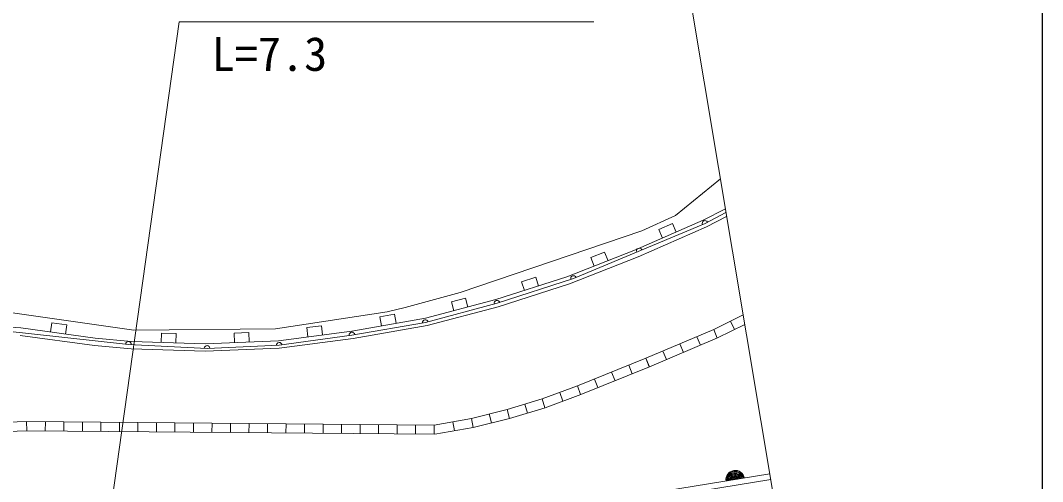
# Model space of a CAD drawing. Units: millimetres, scale not verified. Extents: x 40000 to 680000, y 20000 to 380000.
# Drawn here: x 523890 to 579000, y 291139 to 315990 of the extents above; entities that cross this region are included whole.
import ezdxf
from ezdxf.enums import TextEntityAlignment as Align

# ---------------------------------------------------------------- set-up
doc = ezdxf.new("R2010")
doc.units = ezdxf.units.MM
doc.header["$LTSCALE"] = 1000
for name, color, linetype, lineweight in [('M-BGD', 3, 'Continuous', 13), ('M-TTL', 7, 'Continuous', 13), ('M-TTL-BAND', 7, 'Continuous', 25)]:
    doc.layers.add(name, color=color, linetype=linetype, lineweight=lineweight)
doc.styles.add('ＭＳ ゴシック', font='')
doc.styles.get('ＭＳ ゴシック').set_extended_font_data('MS Gothic')

msp = doc.modelspace()

# ---------------------------------------------------------------- linework, layer by layer
at = {"layer": 'M-BGD'}
msp.add_line((558856, 323980), (565703, 283151), dxfattribs=at)
at = {"layer": 'M-TTL'}
for p, q in [((527272, 279117), (532450, 315915)), ((532450, 315915), (554800, 315915)), ((561628, 307451), (559209, 305469)), ((559209, 305469), (557392, 304658)), ((560707, 305225), (561898, 305842)), ((561931, 305647), (560802, 305054)), ((560879, 304864), (561968, 305427)), ((560802, 305054), (553707, 302081)), ((557050, 303622), (560707, 305225)), ((560707, 305225), (557050, 303622)), ((557204, 303253), (560879, 304864)), ((558312, 304721), (559043, 305042)), ((559043, 305042), (559244, 304584)), ((557392, 304658), (547596, 301335)), ((558312, 304721), (558513, 304263)), ((553355, 302164), (557050, 303622)), ((557050, 303622), (553355, 302164)), ((553489, 301787), (557204, 303253)), ((554649, 303212), (555388, 303504)), ((554649, 303212), (554833, 302747)), ((555388, 303504), (555572, 303039)), ((549529, 300948), (553355, 302164)), ((553355, 302164), (549529, 300948)), ((553707, 302081), (549589, 300748)), ((550908, 301911), (551673, 302154)), ((551673, 302154), (551824, 301678)), ((549641, 300564), (553489, 301787)), ((550908, 301911), (551059, 301435)), ((529998, 299302), (518663, 300921)), ((547596, 301335), (544629, 300527)), ((545738, 299942), (549529, 300948)), ((549529, 300948), (545738, 299942)), ((547126, 300828), (547884, 301029)), ((547884, 301029), (548012, 300546)), ((543658, 300289), (544629, 300527)), ((549589, 300748), (545722, 299710)), ((545824, 299551), (549641, 300564)), ((547126, 300828), (547254, 300344)), ((543658, 300289), (537643, 299364)), ((541762, 299252), (545738, 299942)), ((545738, 299942), (541762, 299252)), ((543267, 300021), (544062, 300159)), ((543267, 300021), (543352, 299528)), ((544062, 300159), (544147, 299666)), ((562857, 300124), (561269, 299332)), ((521917, 299553), (523911, 299415)), ((529713, 298533), (522850, 299287)), ((523911, 299415), (527927, 298874)), ((527927, 298874), (523911, 299415)), ((525584, 299694), (525517, 299199)), ((525584, 299694), (526387, 299586)), ((526387, 299586), (526321, 299091)), ((537643, 299364), (529998, 299302)), ((537810, 298727), (541762, 299252)), ((541762, 299252), (537810, 298727)), ((539324, 299433), (540115, 299538)), ((539324, 299433), (539390, 298937)), ((540115, 299538), (540181, 299042)), ((545722, 299710), (541767, 299036)), ((541822, 298857), (545824, 299551)), ((561269, 299332), (557610, 297781)), ((561269, 299332), (561464, 298872)), ((562943, 299609), (561478, 298878)), ((562170, 299782), (562393, 299334)), ((523870, 299017), (527881, 298477)), ((527927, 298874), (529882, 298687)), ((529882, 298687), (527927, 298874)), ((531487, 299140), (531472, 298641)), ((531487, 299140), (532281, 299117)), ((532281, 299117), (532267, 298617)), ((533856, 298570), (537810, 298727)), ((537810, 298727), (533856, 298570)), ((535418, 299132), (536209, 299164)), ((535418, 299132), (535438, 298633)), ((536209, 299164), (536228, 298664)), ((537844, 298328), (541822, 298857)), ((541767, 299036), (537845, 298481)), ((561478, 298878), (557801, 297319)), ((560354, 298944), (560549, 298484)), ((527881, 298477), (529857, 298288)), ((533954, 298315), (529713, 298533)), ((529857, 298288), (533858, 298170)), ((529882, 298687), (533856, 298570)), ((533856, 298570), (529882, 298687)), ((533858, 298170), (537844, 298328)), ((537845, 298481), (533954, 298315)), ((558524, 298169), (558720, 297709)), ((559439, 298557), (559634, 298096)), ((557610, 297781), (553917, 296292)), ((557610, 297781), (557805, 297321)), ((557610, 297781), (557797, 297318)), ((557801, 297319), (554097, 295825)), ((556687, 297409), (556874, 296945)), ((554840, 296664), (555027, 296201)), ((555763, 297037), (555951, 296573)), ((553917, 296292), (552023, 295592)), ((552970, 295942), (553143, 295473)), ((553917, 296292), (554091, 295823)), ((552023, 295592), (550132, 295024)), ((552023, 295592), (552167, 295114)), ((554097, 295825), (552182, 295118)), ((550132, 295024), (548205, 294539)), ((550132, 295024), (550254, 294539)), ((552182, 295118), (550265, 294542)), ((551078, 295308), (551221, 294829)), ((524228, 294369), (522186, 294303)), ((524218, 294369), (524234, 293869)), ((546197, 294184), (524228, 294369)), ((525236, 294361), (525232, 293861)), ((526235, 294352), (526230, 293852)), ((527233, 294344), (527228, 293844)), ((528231, 294336), (528227, 293836)), ((529229, 294327), (529225, 293827)), ((530227, 294319), (530223, 293819)), ((531225, 294310), (531221, 293810)), ((532223, 294302), (532219, 293802)), ((533221, 294294), (533217, 293794)), ((534219, 294285), (534215, 293785)), ((548205, 294539), (546197, 294184)), ((547201, 294362), (547288, 293869)), ((548205, 294539), (548292, 294047)), ((550265, 294542), (548309, 294050)), ((549168, 294782), (549290, 294297)), ((524234, 293869), (522217, 293803)), ((546238, 293684), (524234, 293869)), ((535217, 294277), (535213, 293777)), ((536216, 294268), (536211, 293768)), ((537214, 294260), (537209, 293760)), ((538212, 294252), (538208, 293752)), ((539210, 294243), (539206, 293743)), ((540208, 294235), (540204, 293735)), ((541206, 294226), (541202, 293726)), ((542204, 294218), (542200, 293718)), ((543202, 294210), (543198, 293710)), ((544200, 294201), (544196, 293701)), ((545198, 294193), (545194, 293693)), ((546197, 294184), (546192, 293684)), ((548309, 294050), (546238, 293684)), ((564295, 291549), (556139, 290222)), ((564345, 291253), (556188, 289926))]:
    msp.add_line(p, q, dxfattribs=at)
for centre, radius, start, end in [((560802, 305054), 150, 27.7254, 202.7343), ((557254, 303568), 150, 22.7343, 202.7343), ((553707, 302081), 150, 22.7343, 197.9383), ((549589, 300748), 150, 17.9383, 195.0351), ((545722, 299710), 150, 15.0351, 189.6576), ((541767, 299036), 150, 9.6576, 188.0675), ((529713, 298533), 150, 357.0588, 173.7299), ((533954, 298315), 150, 2.4288, 177.0588), ((537845, 298481), 150, 8.0675, 182.4288), ((562429, 291239), 500, 9.4188, 189.4188), ((562429, 291239), 500, 9.4188, 189.4188), ((562429, 291239), 450, 9.4188, 189.4188), ((562429, 291239), 400, 9.4188, 189.4188), ((562429, 291239), 350, 9.4188, 189.4188), ((562429, 291239), 300, 9.4188, 189.4188), ((562429, 291239), 250, 9.4188, 189.4188), ((562429, 291239), 200, 9.4188, 189.4188), ((562429, 291239), 150, 9.4188, 189.4188), ((562429, 291239), 100, 9.4188, 189.4188), ((562429, 291239), 50, 9.4188, 189.4188)]:
    msp.add_arc(centre, radius, start, end, dxfattribs=at)
at = {"layer": 'M-TTL-BAND'}
msp.add_line((579000, 20000), (579000, 370000), dxfattribs=at)

# ---------------------------------------------------------------- texts
at = {"layer": 'M-TTL', "style": 'ＭＳ ゴシック'}
msp.add_text('L=7.3', height=1833, dxfattribs=at).set_placement((534197, 314187), align=Align.MIDDLE_LEFT)

doc.saveas('drawing.dxf')
